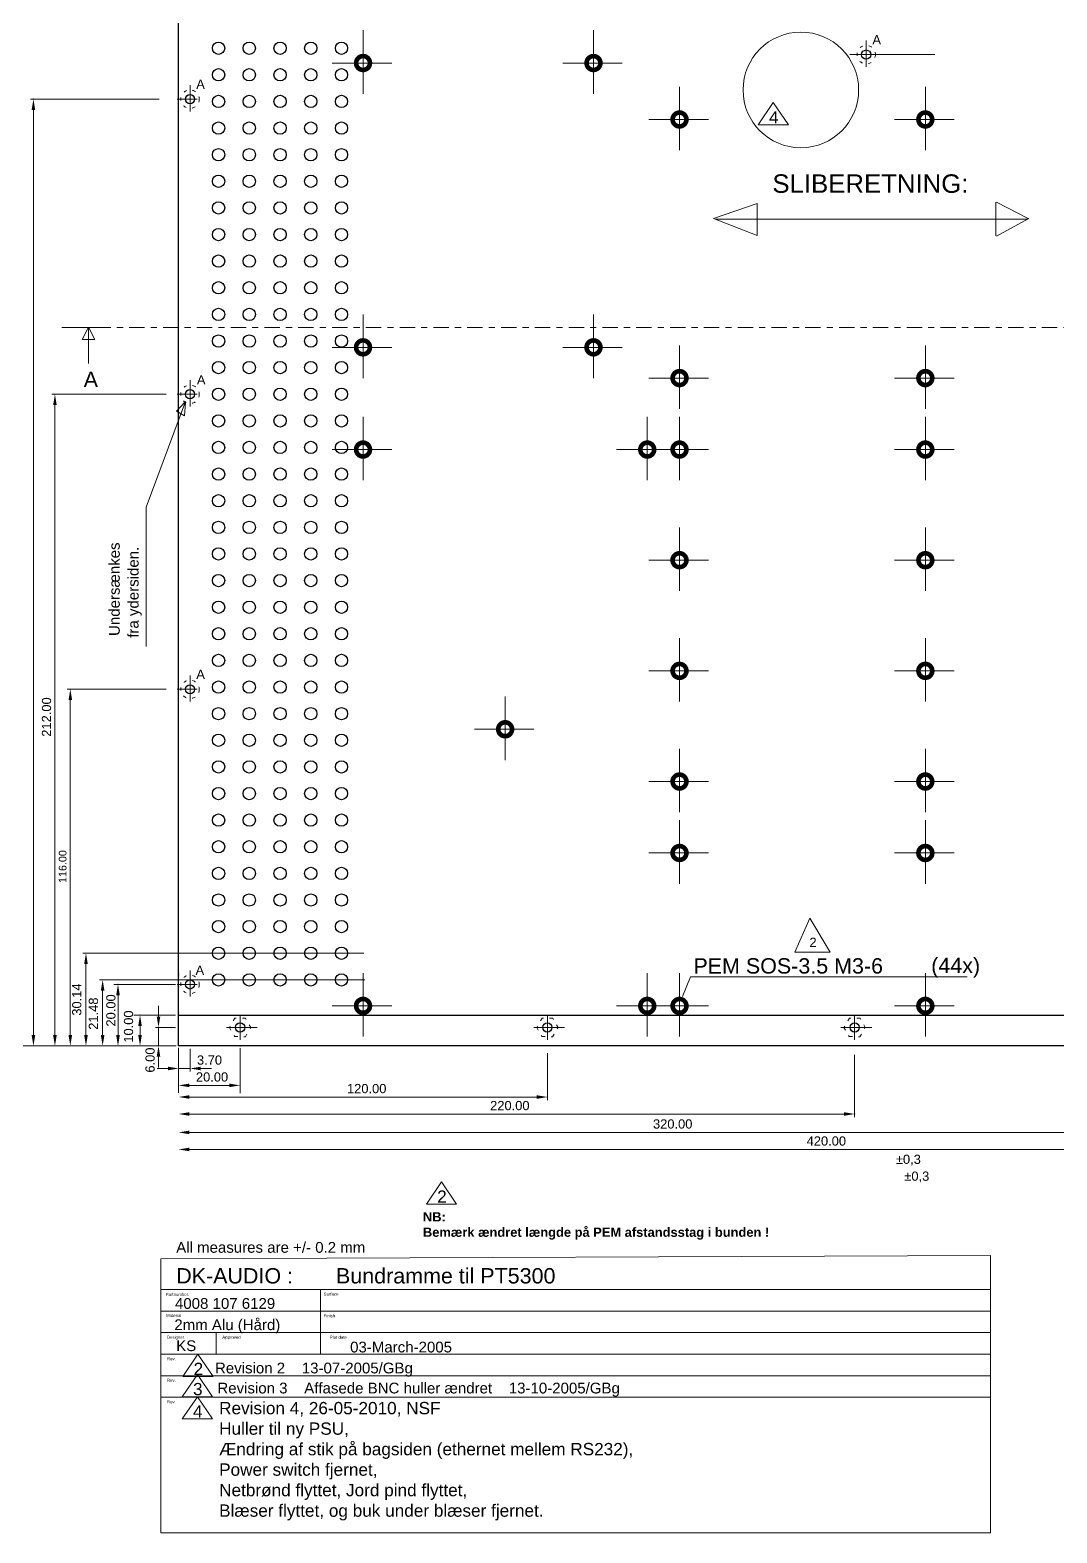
# Model space of a CAD drawing. Extents: x 23 to 957, y -82 to 697.
# Drawn here: x 310.7 to 644.9, y -81.9 to 407 of the extents above; entities that cross this region are included whole.
import ezdxf
from ezdxf.enums import TextEntityAlignment as Align

# ---------------------------------------------------------------- set-up
doc = ezdxf.new("R2010")
doc.units = 0
doc.header["$MEASUREMENT"] = 0
doc.linetypes.add('CENT', pattern=[11, 5, -2, 2, -2])
doc.linetypes.add('SKJUL1', pattern=[3, 1, -2])
doc.layers.get('0').update_dxf_attribs({"linetype": 'CONTINUOUS'})
doc.layers.get('DEFPOINTS').update_dxf_attribs({"linetype": 'CONTINUOUS'})
for name, color, linetype, lineweight in [('DIM', 1, 'CONTINUOUS', 13), ('EMNE', 3, 'CONTINUOUS', 30), ('HEAD', 5, 'CONTINUOUS', 20)]:
    doc.layers.add(name, color=color, linetype=linetype, lineweight=lineweight)
doc.layers.get('0').off()
doc.styles.get("Standard").update_dxf_attribs({"font": 'arial.ttf'})
doc.dimstyles.get("Standard").update_dxf_attribs({"dimtxt": 0.18, "dimasz": 0.18, "dimexe": 0.18, "dimexo": 0.0625, "dimgap": 0.09, "dimtad": 0, "dimtih": 1, "dimtoh": 1, "dimdec": 4, "dimzin": 0, "dimdsep": 46, "dimtxsty": 'Standard', "dimcen": 0.09, "dimadec": 0, "dimazin": 0, "dimtfac": 1, "dimtdec": 4, "dimtofl": 0, "dimtmove": 0, "dimatfit": 3, "dimfxl": 0, "dimtolj": 1, "dimtzin": 0, "dimarcsym": 0})

# ---------------------------------------------------------------- blocks, each defined once
blk = doc.blocks.new('*D35')
at = {"color": 0, "linetype": 'ByBlock'}
for p, q in [((355.07, 75.53), (355.07, 35.67)), ((805.07, 75.53), (805.07, 35.67)), ((358.57, 36.67), (801.57, 36.67))]:
    blk.add_line(p, q, dxfattribs=at)
for points in [[(358.57, 37.25), (358.57, 36.09), (355.07, 36.67)], [(801.57, 37.25), (801.57, 36.09), (805.07, 36.67)]]:
    blk.add_solid(points, dxfattribs=at)
at = {"layer": 'DEFPOINTS', "color": 0, "linetype": 'ByBlock'}
for p in [(355.07, 76.53), (805.07, 76.53), (805.07, 36.67)]:
    blk.add_point(p, dxfattribs=at)
at = {"color": 0, "linetype": 'ByBlock'}
blk.add_text('450.00', height=3, dxfattribs=at).set_placement((580.07, 39.67), align=Align.MIDDLE_CENTER)
blk = doc.blocks.new('*D36')
at = {"color": 0, "linetype": 'ByBlock'}
for p, q in [((355.07, 75.53), (355.07, 30.3)), ((809.07, 75.53), (809.07, 30.3)), ((358.57, 31.3), (805.57, 31.3))]:
    blk.add_line(p, q, dxfattribs=at)
for points in [[(358.57, 31.89), (358.57, 30.72), (355.07, 31.3)], [(805.57, 31.89), (805.57, 30.72), (809.07, 31.3)]]:
    blk.add_solid(points, dxfattribs=at)
at = {"layer": 'DEFPOINTS', "color": 0, "linetype": 'ByBlock'}
for p in [(355.07, 76.53), (809.07, 76.53), (809.07, 31.3)]:
    blk.add_point(p, dxfattribs=at)
at = {"color": 0, "linetype": 'ByBlock'}
blk.add_text('454.00', height=3, dxfattribs=at).set_placement((582.07, 34.3), align=Align.MIDDLE_CENTER)
blk = doc.blocks.new('*D37')
at = {"color": 0, "linetype": 'ByBlock'}
for p, q in [((355.07, 75.53), (355.07, 24.42)), ((815.07, 75.53), (815.07, 24.42)), ((358.57, 25.42), (811.57, 25.42))]:
    blk.add_line(p, q, dxfattribs=at)
for points in [[(358.57, 26), (358.57, 24.83), (355.07, 25.42)], [(811.57, 26), (811.57, 24.83), (815.07, 25.42)]]:
    blk.add_solid(points, dxfattribs=at)
at = {"layer": 'DEFPOINTS', "color": 0, "linetype": 'ByBlock'}
for p in [(355.07, 76.53), (815.07, 76.53), (815.07, 25.42)]:
    blk.add_point(p, dxfattribs=at)
at = {"color": 0, "linetype": 'ByBlock'}
blk.add_text('460.00', height=3, dxfattribs=at).set_placement((585.07, 28.42), align=Align.MIDDLE_CENTER)

msp = doc.modelspace()

# ---------------------------------------------------------------- linework, layer by layer
at = {"layer": 'DIM', "color": 1}
for p, q in [((419.07764, 386.28092), (419.07764, 406.92877)), ((494.07764, 386.28092), (494.07764, 406.92877)), ((409.06764, 396.28092), (428.4608, 396.28092)), ((484.06764, 396.28092), (503.4608, 396.28092)), ((522.07764, 367.91092), (522.07764, 388.55877)), ((602.07764, 367.91092), (602.07764, 388.55877)), ((512.06764, 377.91092), (531.4608, 377.91092)), ((592.06764, 377.91092), (611.4608, 377.91092)), ((419.07764, 293.78092), (419.07764, 314.42877)), ((494.07764, 293.78092), (494.07764, 314.42877)), ((409.06764, 303.78092), (428.4608, 303.78092)), ((484.06764, 303.78092), (503.4608, 303.78092)), ((522.07764, 283.78092), (522.07764, 304.42877)), ((602.07764, 283.78092), (602.07764, 304.42877)), ((512.06764, 293.78092), (531.4608, 293.78092)), ((592.06764, 293.78092), (611.4608, 293.78092)), ((419.07764, 260.53092), (419.07764, 281.17877)), ((511.57764, 260.53092), (511.57764, 281.17877)), ((522.07764, 260.53092), (522.07764, 281.17877)), ((602.07764, 260.53092), (602.07764, 281.17877)), ((409.06764, 270.53092), (428.4608, 270.53092)), ((501.56764, 270.53092), (520.9608, 270.53092)), ((512.06764, 270.53092), (531.4608, 270.53092)), ((592.06764, 270.53092), (611.4608, 270.53092)), ((522.07764, 224.53092), (522.07764, 245.17877)), ((602.07764, 224.53092), (602.07764, 245.17877)), ((512.06764, 234.53092), (531.4608, 234.53092)), ((592.06764, 234.53092), (611.4608, 234.53092)), ((522.07764, 188.53092), (522.07764, 209.17877)), ((602.07764, 188.53092), (602.07764, 209.17877)), ((512.06764, 198.53092), (531.4608, 198.53092)), ((592.06764, 198.53092), (611.4608, 198.53092)), ((465.32764, 169.53092), (465.32764, 190.17877)), ((455.31764, 179.53092), (474.7108, 179.53092)), ((522.07764, 152.53092), (522.07764, 173.17877)), ((602.07764, 152.53092), (602.07764, 173.17877)), ((512.06764, 162.53092), (531.4608, 162.53092)), ((592.06764, 162.53092), (611.4608, 162.53092)), ((522.07764, 129.28092), (522.07764, 149.92877)), ((602.07764, 129.28092), (602.07764, 149.92877)), ((512.06764, 139.28092), (531.4608, 139.28092)), ((592.06764, 139.28092), (611.4608, 139.28092)), ((419.07764, 79.53092), (419.07764, 100.17877)), ((511.57764, 79.53092), (511.57764, 100.17877)), ((522.07764, 79.53092), (522.07764, 100.17877)), ((602.07764, 79.53092), (602.07764, 100.17877)), ((409.06764, 89.53092), (428.4608, 89.53092)), ((501.56764, 89.53092), (520.9608, 89.53092)), ((512.06764, 89.53092), (531.4608, 89.53092)), ((592.06764, 89.53092), (611.4608, 89.53092))]:
    msp.add_line(p, q, dxfattribs=at)
at = {"layer": 'DIM', "linetype": 'Continuous'}
for p, q in [((582.82765, 403.56272), (582.82765, 395.06272)), ((578.62826, 399.02826), (585.12826, 399.02826)), ((362.77765, 389.06272), (362.77765, 380.56272)), ((358.57826, 384.52826), (365.07826, 384.52826)), ((329.76021, 310.34452), (327.63231, 306.31739)), ((329.76021, 310.34452), (329.76021, 298.52295)), ((329.76021, 310.34452), (331.78173, 306.31739)), ((327.63231, 306.31739), (331.78173, 306.31739)), ((358.57826, 288.52826), (365.07826, 288.52826)), ((362.77765, 293.06272), (362.77765, 284.56272)), ((362.77765, 197.06272), (362.77765, 188.56272)), ((358.57826, 192.52826), (365.07826, 192.52826)), ((362.77765, 101.06272), (362.77765, 92.56272)), ((358.57826, 96.52826), (365.07826, 96.52826))]:
    msp.add_line(p, q, dxfattribs=at)
at = {"layer": 'DIM'}
for p, q in [((605.12826, 399.02826), (577.48022, 399.02826)), ((605.12826, 399.02826), (586.31936, 399.02826)), ((552.60514, 383.39885), (547.68989, 376.14027)), ((552.60514, 383.39885), (557.52039, 376.14027)), ((547.68989, 376.14027), (557.52039, 376.14027)), ((533.18412, 345.65667), (547.30412, 350.56667)), ((547.30412, 350.56667), (547.30412, 340.12667)), ((625.06412, 350.99667), (625.06412, 340.01667)), ((635.51412, 345.70667), (625.22412, 351.06667)), ((547.30412, 340.12667), (533.18412, 345.65667)), ((533.88412, 345.50667), (635.39412, 345.50667)), ((635.72412, 345.70667), (625.22412, 339.91667)), ((334.64386, 310.23939), (321.28074, 310.23939)), ((361.28412, 286.17671), (348.46412, 251.74671)), ((358.37412, 282.96671), (361.28412, 286.17671)), ((361.28412, 285.88671), (360.99412, 281.50671)), ((360.99412, 281.50671), (358.37412, 282.96671)), ((348.46412, 251.74671), (348.46412, 206.46671)), ((564.4679, 118.05627), (559.64863, 107.05991)), ((571.06822, 107.05991), (564.4679, 118.05627)), ((358.07412, 106.66671), (419.38412, 106.66671)), ((559.64863, 107.05991), (571.06822, 107.05991)), ((358.07412, 98.00671), (419.65412, 98.00671)), ((523.05352, 92.61061), (525.60151, 98.97819)), ((525.60151, 98.97819), (615.71431, 98.97819)), ((444.61793, 32.27125), (439.70268, 25.01267)), ((444.61793, 32.27125), (449.53317, 25.01267)), ((439.70268, 25.01267), (449.53317, 25.01267)), ((365.33939, -23.77291), (360.42415, -31.03149)), ((365.33939, -23.77291), (370.25464, -31.03149)), ((365.16188, -30.33576), (360.24663, -37.59434)), ((360.42415, -31.03149), (370.25464, -31.03149)), ((365.16188, -30.33576), (370.07712, -37.59434)), ((360.24663, -37.59434), (370.07712, -37.59434)), ((365.16188, -37.59434), (360.24663, -44.85292)), ((365.16188, -37.59434), (370.07712, -44.85292)), ((360.24663, -44.85292), (370.07712, -44.85292))]:
    msp.add_line(p, q, dxfattribs=at)
at = {"layer": 'DIM', "linetype": 'ByBlock'}
for p, q in [((352.77412, 384.52671), (310.81562, 384.52671)), ((311.81562, 80.02671), (311.81562, 381.02671)), ((355.00412, 288.52671), (317.81562, 288.52671)), ((318.81562, 80.02671), (318.81562, 285.02671)), ((355.00412, 192.52671), (322.81562, 192.52671)), ((323.81562, 80.02671), (323.81562, 189.02671)), ((358.07412, 96.51826), (337.96412, 96.51826)), ((339.33562, 80.02671), (339.33562, 93.01826)), ((352.51562, 86.02671), (352.51562, 89.52671)), ((352.41189, 86.52671), (344.50562, 86.52671)), ((358.07412, 86.52671), (352.17995, 86.52671)), ((346.50562, 80.02671), (346.50562, 83.02671)), ((358.07412, 82.52671), (351.51562, 82.52671)), ((352.51562, 82.52671), (352.51562, 76.52671)), ((358.232, 76.52671), (322.81562, 76.52671)), ((358.07412, 76.52671), (329.51562, 76.52671)), ((358.07412, 76.52671), (337.51562, 76.52671)), ((358.07412, 76.52671), (351.51562, 76.52671)), ((359.07412, 75.88002), (359.07412, 61.24619)), ((359.07412, 75.52671), (359.07412, 68.16978)), ((359.07412, 75.52671), (359.07412, 67.09775)), ((362.77412, 75.52671), (362.77412, 68.16978)), ((379.07412, 75.81077), (379.07412, 61.17694)), ((479.07412, 74.10671), (479.07412, 58.88978)), ((579.07412, 73.66671), (579.07412, 53.35978)), ((355.57412, 69.16978), (352.07412, 69.16978)), ((352.51562, 73.02671), (352.51562, 69.52671)), ((362.77412, 69.16978), (359.07412, 69.16978)), ((366.27412, 69.16978), (369.77412, 69.16978)), ((362.57412, 63.67288), (375.57412, 63.67288)), ((362.57412, 59.88978), (475.57412, 59.88978)), ((362.57412, 54.35978), (575.57412, 54.35978)), ((362.57412, 48.37978), (675.57412, 48.37978)), ((362.57412, 42.83978), (775.57412, 42.83978))]:
    msp.add_line(p, q, dxfattribs=at)
at = {"layer": 'DIM', "linetype": 'CENT'}
msp.add_line((321.00262, 310.26814), (829.43194, 310.26814), dxfattribs=at)
at = {"layer": 'DIM', "color": 1, "linetype": 'ByBlock'}
for p, q in [((364.47412, 106.66671), (327.91562, 106.66671)), ((328.91562, 103.16671), (328.91562, 91.59671)), ((363.89412, 98.00671), (333.33562, 98.00671)), ((334.33562, 94.50671), (334.33562, 87.26671)), ((328.91562, 80.02671), (328.91562, 91.59671)), ((334.33562, 80.02671), (334.33562, 87.26671)), ((358.05259, 76.52671), (289.49408, 76.52671)), ((357.48259, 76.52671), (294.01404, 76.52671)), ((357.88388, 76.52671), (321.32538, 76.52671))]:
    msp.add_line(p, q, dxfattribs=at)
at = {"layer": 'DIM', "color": 1, "linetype": 'Continuous'}
for p, q in [((379.07596, 86.56306), (379.07596, 78.51305)), ((479.07596, 86.56306), (479.07596, 78.51305)), ((579.07596, 86.56306), (579.07596, 78.51305)), ((384.67397, 82.52781), (374.62072, 82.52781)), ((484.67397, 82.52781), (474.62072, 82.52781)), ((584.67397, 82.52781), (574.62072, 82.52781))]:
    msp.add_line(p, q, dxfattribs=at)
at = {"layer": 'DIM', "color": 1, "linetype": 'SKJUL1'}
for points in [[(377.32461, 79.53774), (380.78868, 79.52232), (382.53407, 82.51458), (380.81539, 85.52226), (377.35132, 85.53768), (375.60593, 82.54542)], [(477.32461, 79.53774), (480.78868, 79.52232), (482.53407, 82.51458), (480.81539, 85.52226), (477.35132, 85.53768), (475.60593, 82.54542)], [(577.32461, 79.53774), (580.78868, 79.52232), (582.53407, 82.51458), (580.81539, 85.52226), (577.35132, 85.53768), (575.60593, 82.54542)]]:
    msp.add_lwpolyline(points, close=True, dxfattribs=at)
at = {"layer": 'DIM'}
msp.add_circle((561.56203, 387.5265), 18.80734, dxfattribs=at)
at = {"layer": 'DIM', "color": 1, "linetype": 'SKJUL1'}
for centre in [(582.82765, 399.02826), (362.77765, 384.52826), (362.77765, 288.52826), (362.77765, 192.52826), (362.77765, 96.52826)]:
    msp.add_circle(centre, 3, dxfattribs=at)
at = {"layer": 'DIM', "linetype": 'ByBlock'}
for p in [(311.81562, 384.52671), (318.81562, 288.52671), (323.81562, 192.52671), (359.07412, 100.19671), (359.07412, 99.74671), (359.07412, 99.29671), (339.33562, 96.51826), (359.07412, 95.73671), (346.50562, 86.52671), (359.07412, 87.24671), (352.51562, 82.52671), (362.77412, 69.16978), (379.07412, 63.67288), (479.07412, 59.88978), (579.07412, 54.35978)]:
    msp.add_point(p, dxfattribs=at)
for points in [[(312.39895, 381.02671), (311.23228, 381.02671), (311.81562, 384.52671)], [(319.39895, 285.02671), (318.23228, 285.02671), (318.81562, 288.52671)], [(324.39895, 189.02671), (323.23228, 189.02671), (323.81562, 192.52671)], [(339.91895, 93.01826), (338.75228, 93.01826), (339.33562, 96.51826)], [(347.08895, 83.02671), (345.92228, 83.02671), (346.50562, 86.52671)], [(353.09895, 86.02671), (351.93228, 86.02671), (352.51562, 82.52671)], [(312.39895, 80.02671), (311.23228, 80.02671), (311.81562, 76.52671)], [(319.39895, 80.02671), (318.23228, 80.02671), (318.81562, 76.52671)], [(324.39895, 80.02671), (323.23228, 80.02671), (323.81562, 76.52671)], [(339.91895, 80.02671), (338.75228, 80.02671), (339.33562, 76.52671)], [(347.08895, 80.02671), (345.92228, 80.02671), (346.50562, 76.52671)], [(353.09895, 73.02671), (351.93228, 73.02671), (352.51562, 76.52671)], [(355.57412, 68.58645), (355.57412, 69.75311), (359.07412, 69.16978)], [(366.27412, 68.58645), (366.27412, 69.75311), (362.77412, 69.16978)], [(362.57412, 63.08955), (362.57412, 64.25622), (359.07412, 63.67288)], [(375.57412, 63.08955), (375.57412, 64.25622), (379.07412, 63.67288)], [(362.57412, 59.30645), (362.57412, 60.47311), (359.07412, 59.88978)], [(475.57412, 59.30645), (475.57412, 60.47311), (479.07412, 59.88978)], [(362.57412, 53.77645), (362.57412, 54.94311), (359.07412, 54.35978)], [(575.57412, 53.77645), (575.57412, 54.94311), (579.07412, 54.35978)], [(362.57412, 47.79645), (362.57412, 48.96311), (359.07412, 48.37978)], [(362.57412, 42.25645), (362.57412, 43.42311), (359.07412, 42.83978)]]:
    msp.add_solid(points, dxfattribs=at)
at = {"layer": 'DIM', "color": 1, "linetype": 'ByBlock'}
for points in [[(329.49895, 103.16671), (328.33228, 103.16671), (328.91562, 106.66671)], [(334.91895, 94.50671), (333.75228, 94.50671), (334.33562, 98.00671)], [(329.49895, 80.02671), (328.33228, 80.02671), (328.91562, 76.52671)], [(334.91895, 80.02671), (333.75228, 80.02671), (334.33562, 76.52671)]]:
    msp.add_solid(points, dxfattribs=at)
at = {"layer": 'EMNE'}
for p, q in [((359.07412, 76.52671), (359.07412, 500.52671)), ((359.07412, 86.52671), (809.07412, 86.52671)), ((819.07412, 76.52671), (359.07412, 76.52671))]:
    msp.add_line(p, q, dxfattribs=at)
at = {"layer": 'EMNE', "const_width": 1.5}
for points in [[(416.82764, 396.28092, 1), (421.32764, 396.28092, 1)], [(491.82764, 396.28092, 1), (496.32764, 396.28092, 1)], [(519.82764, 377.91092, 1), (524.32764, 377.91092, 1)], [(599.82764, 377.91092, 1), (604.32764, 377.91092, 1)], [(416.82764, 303.78092, 1), (421.32764, 303.78092, 1)], [(491.82764, 303.78092, 1), (496.32764, 303.78092, 1)], [(519.82764, 293.78092, 1), (524.32764, 293.78092, 1)], [(599.82764, 293.78092, 1), (604.32764, 293.78092, 1)], [(416.82764, 270.53092, 1), (421.32764, 270.53092, 1)], [(509.32764, 270.53092, 1), (513.82764, 270.53092, 1)], [(519.82764, 270.53092, 1), (524.32764, 270.53092, 1)], [(599.82764, 270.53092, 1), (604.32764, 270.53092, 1)], [(519.82764, 234.53092, 1), (524.32764, 234.53092, 1)], [(599.82764, 234.53092, 1), (604.32764, 234.53092, 1)], [(519.82764, 198.53092, 1), (524.32764, 198.53092, 1)], [(599.82764, 198.53092, 1), (604.32764, 198.53092, 1)], [(463.07764, 179.53092, 1), (467.57764, 179.53092, 1)], [(519.82764, 162.53092, 1), (524.32764, 162.53092, 1)], [(599.82764, 162.53092, 1), (604.32764, 162.53092, 1)], [(519.82764, 139.28092, 1), (524.32764, 139.28092, 1)], [(599.82764, 139.28092, 1), (604.32764, 139.28092, 1)], [(416.82764, 89.53092, 1), (421.32764, 89.53092, 1)], [(509.32764, 89.53092, 1), (513.82764, 89.53092, 1)], [(519.82764, 89.53092, 1), (524.32764, 89.53092, 1)], [(599.82764, 89.53092, 1), (604.32764, 89.53092, 1)]]:
    msp.add_lwpolyline(points, format="xyb", close=True, dxfattribs=at)
at = {"layer": 'EMNE', "linetype": 'Continuous'}
for centre, radius in [((372.07412, 401.10671), 2), ((382.07412, 401.10671), 2), ((392.07412, 401.10671), 2), ((402.07412, 401.10671), 2), ((412.07412, 401.10671), 2), ((582.82765, 399.02826), 1.5), ((372.07412, 392.44671), 2), ((382.07412, 392.44671), 2), ((392.07412, 392.44671), 2), ((402.07412, 392.44671), 2), ((412.07412, 392.44671), 2), ((362.77765, 384.52826), 1.5), ((372.07412, 383.78671), 2), ((382.07412, 383.78671), 2), ((392.07412, 383.78671), 2), ((402.07412, 383.78671), 2), ((412.07412, 383.78671), 2), ((372.07412, 375.12671), 2), ((382.07412, 375.12671), 2), ((392.07412, 375.12671), 2), ((402.07412, 375.12671), 2), ((412.07412, 375.12671), 2), ((372.07412, 366.46671), 2), ((382.07412, 366.46671), 2), ((392.07412, 366.46671), 2), ((402.07412, 366.46671), 2), ((412.07412, 366.46671), 2), ((372.07412, 357.80671), 2), ((382.07412, 357.80671), 2), ((392.07412, 357.80671), 2), ((402.07412, 357.80671), 2), ((412.07412, 357.80671), 2), ((372.07412, 349.14671), 2), ((382.07412, 349.14671), 2), ((392.07412, 349.14671), 2), ((402.07412, 349.14671), 2), ((412.07412, 349.14671), 2), ((372.07412, 340.48671), 2), ((382.07412, 340.48671), 2), ((392.07412, 340.48671), 2), ((402.07412, 340.48671), 2), ((412.07412, 340.48671), 2), ((372.07412, 331.82671), 2), ((382.07412, 331.82671), 2), ((392.07412, 331.82671), 2), ((402.07412, 331.82671), 2), ((412.07412, 331.82671), 2), ((372.07412, 323.16671), 2), ((382.07412, 323.16671), 2), ((392.07412, 323.16671), 2), ((402.07412, 323.16671), 2), ((412.07412, 323.16671), 2), ((372.07412, 314.50671), 2), ((382.07412, 314.50671), 2), ((392.07412, 314.50671), 2), ((402.07412, 314.50671), 2), ((412.07412, 314.50671), 2), ((372.07412, 305.84671), 2), ((382.07412, 305.84671), 2), ((392.07412, 305.84671), 2), ((402.07412, 305.84671), 2), ((412.07412, 305.84671), 2), ((372.07412, 297.18671), 2), ((382.07412, 297.18671), 2), ((392.07412, 297.18671), 2), ((402.07412, 297.18671), 2), ((412.07412, 297.18671), 2), ((362.77765, 288.52826), 1.5), ((372.07412, 288.52671), 2), ((382.07412, 288.52671), 2), ((392.07412, 288.52671), 2), ((402.07412, 288.52671), 2), ((412.07412, 288.52671), 2), ((372.07412, 279.86671), 2), ((382.07412, 279.86671), 2), ((392.07412, 279.86671), 2), ((402.07412, 279.86671), 2), ((412.07412, 279.86671), 2), ((372.07412, 271.20671), 2), ((382.07412, 271.20671), 2), ((392.07412, 271.20671), 2), ((402.07412, 271.20671), 2), ((412.07412, 271.20671), 2), ((372.07412, 262.54671), 2), ((382.07412, 262.54671), 2), ((392.07412, 262.54671), 2), ((402.07412, 262.54671), 2), ((412.07412, 262.54671), 2), ((372.07412, 253.88671), 2), ((382.07412, 253.88671), 2), ((392.07412, 253.88671), 2), ((402.07412, 253.88671), 2), ((412.07412, 253.88671), 2), ((372.07412, 245.22671), 2), ((382.07412, 245.22671), 2), ((392.07412, 245.22671), 2), ((402.07412, 245.22671), 2), ((412.07412, 245.22671), 2), ((372.07412, 236.56671), 2), ((382.07412, 236.56671), 2), ((392.07412, 236.56671), 2), ((402.07412, 236.56671), 2), ((412.07412, 236.56671), 2), ((372.07412, 227.90671), 2), ((382.07412, 227.90671), 2), ((392.07412, 227.90671), 2), ((402.07412, 227.90671), 2), ((412.07412, 227.90671), 2), ((372.07412, 219.24671), 2), ((382.07412, 219.24671), 2), ((392.07412, 219.24671), 2), ((402.07412, 219.24671), 2), ((412.07412, 219.24671), 2), ((372.07412, 210.58671), 2), ((382.07412, 210.58671), 2), ((392.07412, 210.58671), 2), ((402.07412, 210.58671), 2), ((412.07412, 210.58671), 2), ((372.07412, 201.92671), 2), ((382.07412, 201.92671), 2), ((392.07412, 201.92671), 2), ((402.07412, 201.92671), 2), ((412.07412, 201.92671), 2), ((362.77765, 192.52826), 1.5), ((372.07412, 193.26671), 2), ((382.07412, 193.26671), 2), ((392.07412, 193.26671), 2), ((402.07412, 193.26671), 2), ((412.07412, 193.26671), 2), ((372.07412, 184.60671), 2), ((382.07412, 184.60671), 2), ((392.07412, 184.60671), 2), ((402.07412, 184.60671), 2), ((412.07412, 184.60671), 2), ((372.07412, 175.94671), 2), ((382.07412, 175.94671), 2), ((392.07412, 175.94671), 2), ((402.07412, 175.94671), 2), ((412.07412, 175.94671), 2), ((372.07412, 167.28671), 2), ((382.07412, 167.28671), 2), ((392.07412, 167.28671), 2), ((402.07412, 167.28671), 2), ((412.07412, 167.28671), 2), ((372.07412, 158.62671), 2), ((382.07412, 158.62671), 2), ((392.07412, 158.62671), 2), ((402.07412, 158.62671), 2), ((412.07412, 158.62671), 2), ((372.07412, 149.96671), 2), ((382.07412, 149.96671), 2), ((392.07412, 149.96671), 2), ((402.07412, 149.96671), 2), ((412.07412, 149.96671), 2), ((372.07412, 141.30671), 2), ((382.07412, 141.30671), 2), ((392.07412, 141.30671), 2), ((402.07412, 141.30671), 2), ((412.07412, 141.30671), 2), ((372.07412, 132.64671), 2), ((382.07412, 132.64671), 2), ((392.07412, 132.64671), 2), ((402.07412, 132.64671), 2), ((412.07412, 132.64671), 2), ((372.07412, 123.98671), 2), ((382.07412, 123.98671), 2), ((392.07412, 123.98671), 2), ((402.07412, 123.98671), 2), ((412.07412, 123.98671), 2), ((372.07412, 115.32671), 2), ((382.07412, 115.32671), 2), ((392.07412, 115.32671), 2), ((402.07412, 115.32671), 2), ((412.07412, 115.32671), 2), ((372.07412, 106.66671), 2), ((382.07412, 106.66671), 2), ((392.07412, 106.66671), 2), ((402.07412, 106.66671), 2), ((412.07412, 106.66671), 2), ((362.77765, 96.52826), 1.5), ((372.07412, 98.00671), 2), ((382.07412, 98.00671), 2), ((392.07412, 98.00671), 2), ((402.07412, 98.00671), 2), ((412.07412, 98.00671), 2), ((379.07, 82.53), 1.5), ((479.07, 82.53), 1.5), ((579.07, 82.53), 1.5)]:
    msp.add_circle(centre, radius, dxfattribs=at)
at = {"layer": 'EMNE', "color": 0, "linetype": 'ByBlock'}
for p in [(359.07412, 96.51826), (359.07412, 86.52671), (379.07412, 76.52671)]:
    msp.add_point(p, dxfattribs=at)
at = {"layer": 'HEAD'}
for p, q in [((353.27784, 7.22709), (623.23334, 8.29239)), ((353.27784, -81.92896), (353.27784, 7.22709)), ((623.23334, 8.29239), (623.23334, -81.92896)), ((353.27784, -2.77291), (623.23334, -2.77291)), ((405.27784, -2.77291), (405.27784, -9.77291)), ((353.27784, -9.77291), (623.23334, -9.77291)), ((405.27784, -9.77291), (405.27784, -16.77291)), ((353.27784, -16.77291), (623.23334, -16.77291)), ((371.27784, -16.77291), (371.27784, -23.77291)), ((405.27784, -16.77291), (405.27784, -23.77291)), ((353.27784, -23.77291), (623.23334, -23.77291)), ((353.27784, -30.77291), (623.23334, -30.77291)), ((353.27784, -37.77291), (623.23334, -37.77291)), ((623.23334, -81.92896), (353.27784, -81.92896))]:
    msp.add_line(p, q, dxfattribs=at)

# ---------------------------------------------------------------- texts
at = {"layer": 'DIM'}
for s, height, p in [('A', 3, (584.85007, 402.37584)), ('A', 3, (364.80007, 387.87584)), ('4', 4, (551.20079, 376.60857)), ('SLIBERETNING:', 6, (552.30412, 354.05667)), ('A', 3, (365.01726, 291.71666)), ('A', 3, (364.82289, 195.92475)), ('2', 3, (564.36313, 108.73554)), ('PEM SOS-3.5 M3-6', 5, (526.59957, 100.05517)), ('(44x)', 5, (603.99225, 100.19088)), ('A', 3, (364.57349, 99.63658)), ('±0,3', 3, (592.49694, 38.12913)), ('±0,3', 3, (595.24127, 32.64255)), ('2', 4, (443.21357, 25.48097)), ('2', 4, (363.93504, -30.56319)), ('3', 4, (363.75752, -37.12604)), ('4', 4, (363.75752, -44.38462))]:
    msp.add_text(s, height=height, dxfattribs=at).set_placement(p)
at = {"layer": 'DIM', "linetype": 'Continuous'}
msp.add_text('A', height=5, dxfattribs=at).set_placement((328.16428, 290.85841))
at = {"layer": 'DIM'}
for s, height, p in [('Undersænkes', 3.5, (339.90412, 209.87671)), ('fra ydersiden.', 3.5, (346.03745, 209.29671)), ('20.00', 3, (338.51412, 82.81671))]:
    msp.add_text(s, height=height, rotation=90, dxfattribs=at).set_placement(p)
at = {"layer": 'DIM', "linetype": 'ByBlock'}
for s, height, p in [('212.00', 3, (317.56562, 177.11005)), ('116.00', 2.5, (322.56562, 129.52671)), ('10.00', 3, (344.25562, 77.56838)), ('6.00', 3, (351.26562, 67.83676))]:
    msp.add_text(s, height=height, rotation=90, dxfattribs=at).set_placement(p)
at = {"layer": 'DIM', "color": 1, "linetype": 'ByBlock'}
for s, p in [('30.14', (327.41562, 86.34671)), ('21.48', (332.83562, 81.76671))]:
    msp.add_text(s, height=3, rotation=90, dxfattribs=at).set_placement(p)
at = {"layer": 'DIM', "linetype": 'ByBlock'}
for s, p in [('3.70', (365.0326, 70.41978)), ('20.00', (364.69912, 64.92288)), ('120.00', (413.86579, 61.13978)), ('220.00', (460.44912, 55.60978)), ('320.00', (513.44912, 49.62978)), ('420.00', (563.44912, 44.08978))]:
    msp.add_text(s, height=3, dxfattribs=at).set_placement(p)
at = {"layer": 'DIM', "insert": (438.57605, 22.40723), "char_height": 3, "width": 156.21, "attachment_point": 1}
msp.add_mtext('{\\fArial|b1|i0|c0|p34;NB:\\PBemærk ændret længde på PEM afstandsstag i bunden !}', dxfattribs=at)
at = {"layer": 'HEAD'}
for s, height, p in [('All measures are +/- 0.2 mm', 3.5, (358.27784, 9.22709)), ('DK-AUDIO :', 5, (358.27784, -0.77291)), ('Bundramme til PT5300', 5, (410.27784, -0.77291)), ('Surface', 1, (406.27784, -4.77291)), ('4008 107 6129', 3.5, (357.87784, -9.02291)), ('2mm Alu (Hård)', 3.5, (357.66582, -15.94702)), ('Finish', 1, (406.27784, -11.77291)), ('KS', 3.5, (358.27784, -22.77291)), ('Plot date', 1, (408.27784, -18.77291)), ('03-March-2005', 3.5, (414.87784, -23.20625)), ('Revision 2    13-07-2005/GBg', 3.5, (370.89448, -30.02456)), ('Revision 3    Affasede BNC huller ændret    13-10-2005/GBg  ', 3.5, (371.67962, -36.54582))]:
    msp.add_text(s, height=height, dxfattribs=at).set_placement(p)
at = {"layer": 'HEAD', "color": 7}
for s, p in [('Partnumber.', (354.86479, -4.81566)), ('Material', (354.99548, -11.71143)), ('Designer.', (355.27784, -18.77291)), ('Approved', (373.27784, -18.77291)), ('Rev.', (355.27784, -25.77291)), ('Rev.', (355.27784, -32.77291)), ('Rev.', (355.27784, -39.77291))]:
    msp.add_text(s, height=1, dxfattribs=at).set_placement(p)
at = {"layer": 'HEAD', "insert": (372.24704, -39.31773), "char_height": 4, "width": 245.97, "attachment_point": 1}
msp.add_mtext('Revision 4, 26-05-2010, NSF\\PHuller til ny PSU,\\PÆndring af stik på bagsiden (ethernet mellem RS232),\\PPower switch fjernet,\\PNetbrønd flyttet, Jord pind flyttet,\\PBlæser flyttet, og buk under blæser fjernet.', dxfattribs=at)

# ---------------------------------------------------------------- dimensions: what is measured, and where the dimension line sits
at = {"layer": 'DIM'}
for base, p2, picture, middle in [((809.07412, 36.67005), (809.07412, 76.52671), '*D35', (584.07412, 39.67005)), ((813.07412, 31.30331), (813.07412, 76.52671), '*D36', (586.07412, 34.30331)), ((819.07412, 25.41721), (819.07412, 76.52671), '*D37', (589.07412, 28.41721))]:
    dim = msp.add_linear_dim(base=base, p1=(359.07412, 76.52671), p2=p2, dimstyle='Standard', dxfattribs=at)
    dim.commit()
    dim.dimension.update_dxf_attribs({"geometry": picture, "text_midpoint": middle, "insert": (4, 0)})

doc.saveas('drawing.dxf')
